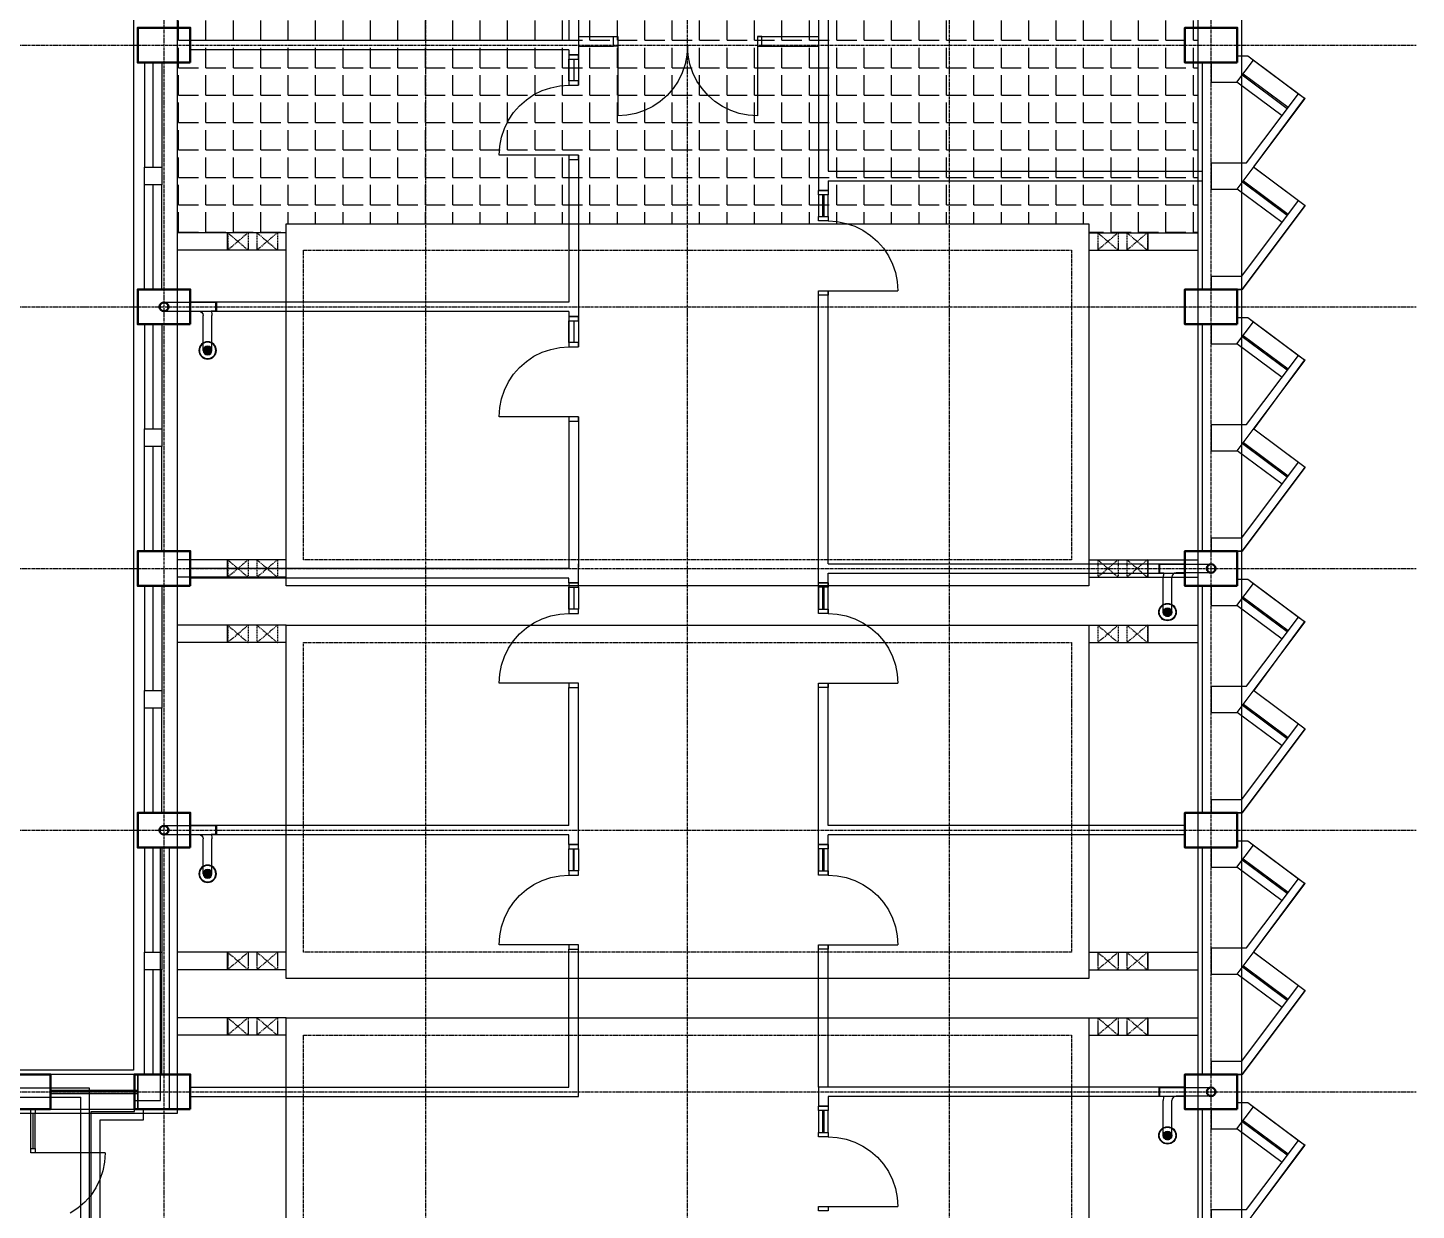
# Model space of a CAD drawing. Header units: millimetres. Extents: x -49883 to 71908, y -18440 to 67826.
# Drawn here: x 31906 to 47817, y 11418 to 24976 of the extents above; entities that cross this region are included whole.
import ezdxf

# ---------------------------------------------------------------- set-up
doc = ezdxf.new("R2010")
doc.units = ezdxf.units.MM
for name, pattern in [('PCENTRE', [50.8, 31.75, -6.35, 6.35, -6.35]), ('PCENTRE2', [28.575, 19.05, -3.175, 3.175, -3.175]), ('PDASHED', [19.05, 12.7, -6.35])]:
    doc.linetypes.add(name, pattern=pattern)
for name, color, linetype in [('Boundaries_and_building_grids', 140, 'PCENTRE2'), ('Fourth Floor - Hatch', 1, 'Continuous'), ('Fourth Floor - Roofs', 2, 'Continuous'), ('Fourth Floor - Structural Members', 5, 'Continuous'), ('Third Floor - Curtain Walls', 1, 'Continuous'), ('Third Floor - Doors Windows and Openings', 1, 'Continuous'), ('Third Floor - Structural Members', 5, 'Continuous'), ('Third Floor - Walls', 3, 'Continuous')]:
    doc.layers.add(name, color=color, linetype=linetype)

# ---------------------------------------------------------------- blocks, each defined once
blk = doc.blocks.new('OffSetFullbore')
at = {"layer": 'Fourth Floor - Roofs', "linetype": 'Continuous'}
h = blk.add_hatch(dxfattribs=at)
h.set_pattern_fill('lines', color=256, scale=6.25, style=0)
h.set_pattern_definition([(0, (-14818.7696, 134.024), (0, 6.25), [])])
h.paths.add_polyline_path([(-550, -500, -1), (-450, -500, -1)])
at = {"layer": 'Fourth Floor - Roofs', "linetype": 'Continuous', "lineweight": -3}
for p, q in [((-600, 50), (0, 50)), ((-600, 50), (-600, -50)), ((-590, 50), (-590, -50)), ((-600, -50), (-541, -50)), ((-550, -500), (-550, -100)), ((-450, -500), (-450, -100)), ((0, -50), (-400, -50))]:
    blk.add_line(p, q, dxfattribs=at)
at = {"layer": 'Fourth Floor - Roofs', "linetype": 'Continuous'}
for radius in [100, 93.8, 50, 50]:
    blk.add_circle((-500, -500), radius, dxfattribs=at)
at = {"layer": 'Fourth Floor - Roofs', "linetype": 'Continuous', "lineweight": -3}
for centre, radius, start, end in [((0, 0), 50, 270, 90), ((-400, -100), 150, 160.5288, 180), ((-400, -100), 50, 90, 180)]:
    blk.add_arc(centre, radius, start, end, dxfattribs=at)
blk = doc.blocks.new('Roof Light')
at = {"layer": 'Fourth Floor - Roofs', "color": 1, "linetype": 'Continuous', "lineweight": -3}
for p, q in [((-10450, 3850), (-11700, 3850)), ((-11125, 3850), (-11125, 3650)), ((-10450, 3850), (-1250, 3850)), ((-10450, -200), (-10450, 3850)), ((-1250, 3850), (-1250, -200)), ((-1250, 3850), (0, 3850)), ((-575, 3850), (-575, 3650)), ((-10450, 3650), (-11700, 3650)), ((-1250, 3650), (0, 3650)), ((-10450, 100), (-11700, 100)), ((-11125, 100), (-11125, -100)), ((-1250, 100), (0, 100)), ((-575, 100), (-575, -100)), ((-10450, -100), (-11700, -100)), ((-1250, -100), (0, -100)), ((-1250, -200), (-10450, -200))]:
    blk.add_line(p, q, dxfattribs=at)
at = {"layer": 'Fourth Floor - Roofs', "color": 1, "linetype": 'PDASHED', "lineweight": -3}
for p, q in [((-11120, 3850), (-11120, 3650)), ((-10885, 3850), (-11120, 3650)), ((-11120, 3850), (-10885, 3650)), ((-10885, 3850), (-10885, 3650)), ((-10550, 3850), (-10785, 3650)), ((-10785, 3850), (-10785, 3650)), ((-10785, 3850), (-10550, 3650)), ((-10550, 3850), (-10550, 3650)), ((-1150, 3850), (-915, 3650)), ((-1150, 3850), (-1150, 3650)), ((-915, 3850), (-1150, 3650)), ((-915, 3850), (-915, 3650)), ((-580, 3850), (-815, 3650)), ((-815, 3850), (-580, 3650)), ((-815, 3850), (-815, 3650)), ((-580, 3850), (-580, 3650)), ((-11120, 100), (-11120, -100)), ((-10885, 100), (-11120, -100)), ((-11120, 100), (-10885, -100)), ((-10885, 100), (-10885, -100)), ((-10550, 100), (-10785, -100)), ((-10785, 100), (-10785, -100)), ((-10785, 100), (-10550, -100)), ((-10550, 100), (-10550, -100)), ((-915, 100), (-1150, -100)), ((-1150, 100), (-1150, -100)), ((-1150, 100), (-915, -100)), ((-915, 100), (-915, -100)), ((-815, 100), (-815, -100)), ((-815, 100), (-580, -100)), ((-580, 100), (-815, -100)), ((-580, 100), (-580, -100))]:
    blk.add_line(p, q, dxfattribs=at)
at = {"layer": 'Fourth Floor - Roofs', "color": 1, "linetype": 'PCENTRE', "lineweight": -3}
for p, q in [((-10250, 100), (-10250, 3650)), ((-10250, 3650), (-1450, 3650)), ((-1450, 3650), (-1450, 100)), ((-1450, 100), (-10250, 100))]:
    blk.add_line(p, q, dxfattribs=at)
blk = doc.blocks.new('Roof Light(1)')
at = {"layer": 'Fourth Floor - Roofs', "color": 1, "linetype": 'Continuous', "lineweight": -3}
for p, q in [((-10450, 3850), (-11700, 3850)), ((-11125, 3850), (-11125, 3650)), ((-10450, 3950), (-1250, 3950)), ((-10450, -200), (-10450, 3950)), ((-1250, 3950), (-1250, -200)), ((-1250, 3850), (0, 3850)), ((-575, 3850), (-575, 3650)), ((-10450, 3650), (-11700, 3650)), ((-1250, 3650), (0, 3650)), ((-10450, 100), (-11700, 100)), ((-11125, 100), (-11125, -100)), ((-1250, 100), (0, 100)), ((-575, 100), (-575, -100)), ((-10450, -100), (-11700, -100)), ((-1250, -100), (0, -100)), ((-1250, -200), (-10450, -200))]:
    blk.add_line(p, q, dxfattribs=at)
at = {"layer": 'Fourth Floor - Roofs', "color": 1, "linetype": 'PDASHED', "lineweight": -3}
for p, q in [((-11120, 3850), (-11120, 3650)), ((-11120, 3850), (-10885, 3650)), ((-10885, 3850), (-11120, 3650)), ((-10885, 3850), (-10885, 3650)), ((-10785, 3850), (-10785, 3650)), ((-10785, 3850), (-10550, 3650)), ((-10550, 3850), (-10785, 3650)), ((-10550, 3850), (-10550, 3650)), ((-1150, 3850), (-1150, 3650)), ((-1150, 3850), (-915, 3650)), ((-915, 3850), (-1150, 3650)), ((-915, 3850), (-915, 3650)), ((-815, 3850), (-815, 3650)), ((-815, 3850), (-580, 3650)), ((-580, 3850), (-815, 3650)), ((-580, 3850), (-580, 3650)), ((-10885, 100), (-11120, -100)), ((-11120, 100), (-10885, -100)), ((-11120, 100), (-11120, -100)), ((-10885, 100), (-10885, -100)), ((-10785, 100), (-10785, -100)), ((-10550, 100), (-10785, -100)), ((-10785, 100), (-10550, -100)), ((-10550, 100), (-10550, -100)), ((-1150, 100), (-915, -100)), ((-1150, 100), (-1150, -100)), ((-915, 100), (-1150, -100)), ((-915, 100), (-915, -100)), ((-580, 100), (-815, -100)), ((-815, 100), (-815, -100)), ((-815, 100), (-580, -100)), ((-580, 100), (-580, -100))]:
    blk.add_line(p, q, dxfattribs=at)
at = {"layer": 'Fourth Floor - Roofs', "color": 1, "linetype": 'PCENTRE', "lineweight": -3}
for p, q in [((-10250, 100), (-10250, 3650)), ((-10250, 3650), (-1450, 3650)), ((-1450, 3650), (-1450, 100)), ((-1450, 100), (-10250, 100))]:
    blk.add_line(p, q, dxfattribs=at)

msp = doc.modelspace()

# ---------------------------------------------------------------- hatches: boundary and pattern name
at = {"layer": 'Fourth Floor - Hatch', "linetype": 'Continuous'}
h = msp.add_hatch(dxfattribs=at)
h.set_pattern_fill('ANGLE', color=61, scale=45, style=0)
h.set_pattern_definition([(0, (0, 0), (0, 314.325), [228.6, -85.725]), (90, (0, 0), (-314.325, 2e-14), [228.6, -85.725])])
h.paths.add_polyline_path([(33617, 36766), (45317, 36766), (45317, 22626), (44067, 22626), (44067, 22726), (34867, 22726), (34867, 22626), (33617, 22626)])

# ---------------------------------------------------------------- linework, layer by layer
at = {"layer": 'Boundaries_and_building_grids', "color": 140, "linetype": 'PCENTRE', "lineweight": -3}
for p, q in [((33467, -6274), (33467, 67826)), ((36467, -6274), (36467, 67826)), ((39467, -6274), (39467, 67826)), ((42467, -6274), (42467, 67826)), ((45467, -6274), (45467, 67826)), ((-49883, 24776), (47817, 24776)), ((-49883, 21776), (47817, 21776)), ((-49883, 18776), (47817, 18776)), ((-49883, 15776), (47817, 15776)), ((-49883, 12776), (47817, 12776))]:
    msp.add_line(p, q, dxfattribs=at)
at = {"layer": 'Fourth Floor - Roofs', "color": 3, "linetype": 'Continuous'}
for p, q in [((45817, -4124, 13800), (45817, 65676, 13800)), ((33117, 36526, 13800), (33117, 13026, 13800)), ((33117, 13026, 13800), (30452, 13026, 13800))]:
    msp.add_line(p, q, dxfattribs=at)
at = {"layer": 'Fourth Floor - Roofs', "color": 3, "linetype": 'Continuous', "lineweight": -3}
for p, q in [((45317, -3624, 13800), (45317, 65176, 13800)), ((33617, 37026, 13800), (33617, 12526, 13800)), ((33617, 12526, 13800), (29952, 12526, 13800))]:
    msp.add_line(p, q, dxfattribs=at)
at = {"layer": 'Fourth Floor - Roofs', "color": 1, "linetype": 'Continuous', "lineweight": -3}
for p, q in [((33427, 12676, 13800), (33427, 15576, 13800)), ((33527, 15576, 13800), (33527, 12576, 13800)), ((32612, 12816, 13800), (30242, 12816, 13800)), ((32612, 9981, 13800), (32612, 12816, 13800)), ((30142, 12716, 13800), (32512, 12716, 13800)), ((32512, 9881, 13800), (32512, 12716, 13800)), ((33127, 12551, 13800), (33127, 12676, 13800)), ((33127, 12676, 13800), (33427, 12676, 13800)), ((33527, 12576, 13800), (33227, 12576, 13800)), ((33227, 12576, 13800), (33227, 12451, 13800)), ((32632, 10001, 13800), (32632, 12551, 13800)), ((32632, 12551, 13800), (33127, 12551, 13800)), ((33227, 12451, 13800), (32732, 12451, 13800)), ((32732, 12451, 13800), (32732, 10101, 13800))]:
    msp.add_line(p, q, dxfattribs=at)
at = {"layer": 'Fourth Floor - Roofs', "color": 1, "linetype": 'Continuous', "lineweight": -3, "elevation": 13800}
for points in [[(45767, 24976), (45767, 24653), (45887, 24653), (46538, 24167), (45951, 23381), (46543, 22939), (45823, 21976), (45767, 21976), (45767, 21653), (45887, 21653), (46538, 21167), (45956, 20378), (46543, 19939), (45823, 18976), (45767, 18976), (45767, 18653), (45887, 18653), (46538, 18167), (45956, 17378), (46543, 16939), (45823, 15976), (45767, 15976)], [(45767, 15653), (45887, 15653), (46538, 15167), (45951, 14381), (46543, 13939), (45823, 12976), (45767, 12976), (45767, 12653), (45887, 12653), (46538, 12167), (45951, 11381)]]:
    msp.add_lwpolyline(points, dxfattribs=at)
at = {"layer": 'Fourth Floor - Structural Members', "color": 8, "linetype": 'Continuous', "lineweight": 50, "elevation": 13800}
for points in [[(33767, 24576), (33767, 24976), (33167, 24976), (33167, 24576), (33767, 24576)], [(45767, 24576), (45767, 24976), (45167, 24976), (45167, 24576), (45767, 24576)], [(33767, 21576), (33767, 21976), (33167, 21976), (33167, 21576), (33767, 21576)], [(45767, 21576), (45767, 21976), (45167, 21976), (45167, 21576), (45767, 21576)], [(33767, 18576), (33767, 18976), (33167, 18976), (33167, 18576), (33767, 18576)], [(45767, 18576), (45767, 18976), (45167, 18976), (45167, 18576), (45767, 18576)], [(33767, 15576), (33767, 15976), (33167, 15976), (33167, 15576), (33767, 15576)], [(45767, 15576), (45767, 15976), (45167, 15976), (45167, 15576), (45767, 15576)], [(33767, 12576), (33767, 12976), (33127, 12976), (33127, 12576), (33767, 12576)], [(45767, 12576), (45767, 12976), (45167, 12976), (45167, 12576), (45767, 12576)]]:
    msp.add_lwpolyline(points, dxfattribs=at)
msp.add_lwpolyline([(32167, 12576), (32167, 12976), (31767, 12976), (31767, 12576)], close=True, dxfattribs=at)
at = {"layer": 'Fourth Floor - Structural Members', "color": 8, "linetype": 'Continuous', "lineweight": 50}
for centre in [(33467, 21776, 13800), (45467, 18776, 13800), (33467, 15776, 13800), (45467, 12776, 13800)]:
    msp.add_circle(centre, 50, dxfattribs=at)
at = {"layer": 'Third Floor - Curtain Walls', "color": 3, "linetype": 'Continuous'}
for p, q in [((45467, 24576, 10350), (45467, 24353, 10350)), ((45763, 24353, 10350), (45951, 24605, 10350)), ((45767, 24653, 10350), (45887, 24653, 10350)), ((45887, 24653, 10350), (45951, 24605, 10350)), ((45467, 24353, 10350), (45763, 24353, 10350)), ((45874, 23426, 10350), (46467, 24219, 10350)), ((46467, 24219, 10350), (46543, 24163, 10350)), ((45767, 23126, 10350), (46543, 24163, 10350)), ((45467, 23426, 10350), (45874, 23426, 10350)), ((45467, 23426, 10350), (45467, 23126, 10350)), ((45467, 23126, 10350), (45767, 23126, 10350)), ((45817, 22126, 10350), (46467, 22995, 10350)), ((45823, 21976, 10350), (46543, 22939, 10350)), ((46467, 22995, 10350), (46543, 22939, 10350)), ((45467, 22126, 10350), (45817, 22126, 10350)), ((45467, 22126, 10350), (45467, 21976, 10350)), ((45367, 21976, 10350), (45823, 21976, 10350)), ((45767, 21653, 10350), (45887, 21653, 10350)), ((45887, 21653, 10350), (45951, 21605, 10350)), ((45467, 21576, 10350), (45467, 21353, 10350)), ((45763, 21353, 10350), (45951, 21605, 10350)), ((45467, 21353, 10350), (45763, 21353, 10350)), ((45767, 20126, 10350), (46543, 21163, 10350)), ((45874, 20426, 10350), (46467, 21219, 10350)), ((46467, 21219, 10350), (46543, 21163, 10350)), ((45467, 20426, 10350), (45874, 20426, 10350)), ((45467, 20426, 10350), (45467, 20126, 10350)), ((45467, 20126, 10350), (45767, 20126, 10350)), ((45817, 19126, 10350), (46467, 19995, 10350)), ((45823, 18976, 10350), (46543, 19939, 10350)), ((46467, 19995, 10350), (46543, 19939, 10350)), ((45467, 19126, 10350), (45467, 18976, 10350)), ((45467, 19126, 10350), (45817, 19126, 10350)), ((45367, 18976, 10350), (45823, 18976, 10350)), ((45767, 18653, 10350), (45887, 18653, 10350)), ((45887, 18653, 10350), (45951, 18605, 10350)), ((45467, 18576, 10350), (45467, 18353, 10350)), ((45763, 18353, 10350), (45951, 18605, 10350)), ((45467, 18353, 10350), (45763, 18353, 10350)), ((45767, 17126, 10350), (46543, 18163, 10350)), ((45874, 17426, 10350), (46467, 18219, 10350)), ((46467, 18219, 10350), (46543, 18163, 10350)), ((45467, 17426, 10350), (45874, 17426, 10350)), ((45467, 17426, 10350), (45467, 17126, 10350)), ((45467, 17126, 10350), (45767, 17126, 10350)), ((45817, 16126, 10350), (46467, 16995, 10350)), ((45823, 15976, 10350), (46543, 16939, 10350)), ((46467, 16995, 10350), (46543, 16939, 10350)), ((45467, 16126, 10350), (45817, 16126, 10350)), ((45467, 16126, 10350), (45467, 15976, 10350)), ((45367, 15976, 10350), (45823, 15976, 10350)), ((45763, 15353, 10350), (45951, 15605, 10350)), ((45767, 15653, 10350), (45887, 15653, 10350)), ((45887, 15653, 10350), (45951, 15605, 10350)), ((45467, 15576, 10350), (45467, 15353, 10350)), ((45467, 15353, 10350), (45763, 15353, 10350)), ((45767, 14126, 10350), (46543, 15163, 10350)), ((45874, 14426, 10350), (46467, 15219, 10350)), ((46467, 15219, 10350), (46543, 15163, 10350)), ((45467, 14426, 10350), (45874, 14426, 10350)), ((45467, 14426, 10350), (45467, 14126, 10350)), ((45467, 14126, 10350), (45767, 14126, 10350)), ((45817, 13126, 10350), (46467, 13995, 10350)), ((45823, 12976, 10350), (46543, 13939, 10350)), ((46467, 13995, 10350), (46543, 13939, 10350)), ((45467, 13126, 10350), (45817, 13126, 10350)), ((45467, 13126, 10350), (45467, 12976, 10350)), ((45367, 12976, 10350), (45823, 12976, 10350)), ((45467, 12576, 10350), (45467, 12353, 10350)), ((45763, 12353, 10350), (45951, 12605, 10350)), ((45767, 12653, 10350), (45887, 12653, 10350)), ((45887, 12653, 10350), (45951, 12605, 10350)), ((45467, 12353, 10350), (45763, 12353, 10350)), ((45767, 11126, 10350), (46543, 12163, 10350)), ((45874, 11426, 10350), (46467, 12219, 10350)), ((46467, 12219, 10350), (46543, 12163, 10350)), ((45467, 11426, 10350), (45874, 11426, 10350)), ((45467, 11426, 10350), (45467, 11126, 10350))]:
    msp.add_line(p, q, dxfattribs=at)
at = {"layer": 'Third Floor - Curtain Walls', "color": 3, "linetype": 'Continuous', "elevation": 10350}
for points in [[(45367, 21976), (45367, 24576), (45767, 24576), (45767, 24653)], [(33442, 23176), (33242, 23176), (33242, 23376), (33442, 23376), (33442, 23176)], [(45367, 18976), (45367, 21576), (45767, 21576), (45767, 21653)], [(33442, 20176), (33242, 20176), (33242, 20376), (33442, 20376), (33442, 20176)], [(45367, 15976), (45367, 18576), (45767, 18576), (45767, 18653)], [(33442, 17176), (33242, 17176), (33242, 17376), (33442, 17376), (33442, 17176)], [(45367, 12976), (45367, 15576), (45767, 15576), (45767, 15653)], [(33442, 14176), (33242, 14176), (33242, 14376), (33442, 14376), (33442, 14176)], [(45367, 9976), (45367, 12576), (45767, 12576), (45767, 12653)]]:
    msp.add_lwpolyline(points, dxfattribs=at)
at = {"layer": 'Third Floor - Doors Windows and Openings', "linetype": 'Continuous'}
for p, q in [((38667, 24765, 10350), (38667, 23965, 10350)), ((40267, 24765, 10350), (40267, 23965, 10350)), ((38107, 24616, 10350), (38107, 24366, 10350)), ((38107, 24366, 10350), (38107, 24616, 10350)), ((38167, 24366, 10350), (38167, 24616, 10350)), ((38217, 24616, 10350), (38217, 24366, 10350)), ((38107, 23516, 10350), (37307, 23516, 10350)), ((40967, 23061, 10350), (40967, 22811, 10350)), ((41017, 22811, 10350), (41017, 23061, 10350)), ((41027, 23061, 10350), (41027, 22811, 10350)), ((41077, 22811, 10350), (41077, 23061, 10350)), ((41077, 21961, 10350), (41877, 21961, 10350)), ((38107, 21616, 10350), (38107, 21366, 10350)), ((38107, 21366, 10350), (38107, 21616, 10350)), ((38167, 21366, 10350), (38167, 21616, 10350)), ((38217, 21616, 10350), (38217, 21366, 10350)), ((38107, 20516, 10350), (37307, 20516, 10350)), ((38107, 18561, 10350), (38107, 18311, 10350)), ((38107, 18311, 10350), (38107, 18561, 10350)), ((38167, 18311, 10350), (38167, 18561, 10350)), ((38217, 18561, 10350), (38217, 18311, 10350)), ((40967, 18561, 10350), (40967, 18311, 10350)), ((41017, 18311, 10350), (41017, 18561, 10350)), ((41027, 18561, 10350), (41027, 18311, 10350)), ((41077, 18311, 10350), (41077, 18561, 10350)), ((38107, 17461, 10350), (37307, 17461, 10350)), ((41077, 17461, 10350), (41877, 17461, 10350)), ((38107, 15311, 10350), (38107, 15561, 10350)), ((38157, 15561, 10350), (38157, 15311, 10350)), ((38167, 15311, 10350), (38167, 15561, 10350)), ((38217, 15561, 10350), (38217, 15311, 10350)), ((40967, 15561, 10350), (40967, 15311, 10350)), ((41017, 15311, 10350), (41017, 15561, 10350)), ((41027, 15561, 10350), (41027, 15311, 10350)), ((41077, 15311, 10350), (41077, 15561, 10350)), ((38107, 14461, 10350), (37307, 14461, 10350)), ((41077, 14461, 10350), (41877, 14461, 10350)), ((31942, 12126, 10350), (31942, 12526, 10350)), ((31967, 12126, 10350), (31967, 12526, 10350)), ((31992, 12126, 10350), (31992, 12526, 10350)), ((40967, 12561, 10350), (40967, 12311, 10350)), ((41017, 12311, 10350), (41017, 12561, 10350)), ((41027, 12561, 10350), (41027, 12311, 10350)), ((41077, 12311, 10350), (41077, 12561, 10350)), ((32792, 12076, 10350), (31992, 12076, 10350)), ((41077, 11461, 10350), (41877, 11461, 10350))]:
    msp.add_line(p, q, dxfattribs=at)
at = {"layer": 'Third Floor - Doors Windows and Openings'}
for p, q in [((39467, 24765, 10350), (39460, 24660, 10350)), ((39474, 24660, 10350), (39467, 24765, 10350)), ((39440, 24558, 10350), (39406, 24459, 10350)), ((39460, 24660, 10350), (39440, 24558, 10350)), ((39494, 24558, 10350), (39474, 24660, 10350)), ((39528, 24459, 10350), (39494, 24558, 10350)), ((39360, 24365, 10350), (39302, 24278, 10350)), ((39406, 24459, 10350), (39360, 24365, 10350)), ((39574, 24365, 10350), (39528, 24459, 10350)), ((39633, 24278, 10350), (39574, 24365, 10350)), ((37620, 24150, 10350), (37707, 24209, 10350)), ((37707, 24209, 10350), (37801, 24255, 10350)), ((37801, 24255, 10350), (37900, 24288, 10350)), ((37900, 24288, 10350), (38003, 24309, 10350)), ((38003, 24309, 10350), (38107, 24316, 10350)), ((39233, 24199, 10350), (39154, 24130, 10350)), ((39302, 24278, 10350), (39233, 24199, 10350)), ((39702, 24199, 10350), (39633, 24278, 10350)), ((39780, 24130, 10350), (39702, 24199, 10350)), ((37473, 24003, 10350), (37542, 24081, 10350)), ((37542, 24081, 10350), (37620, 24150, 10350)), ((39067, 24072, 10350), (38973, 24026, 10350)), ((39154, 24130, 10350), (39067, 24072, 10350)), ((39867, 24072, 10350), (39780, 24130, 10350)), ((39961, 24026, 10350), (39867, 24072, 10350)), ((37368, 23822, 10350), (37414, 23916, 10350)), ((37414, 23916, 10350), (37473, 24003, 10350)), ((38772, 23972, 10350), (38667, 23965, 10350)), ((38874, 23992, 10350), (38772, 23972, 10350)), ((38973, 24026, 10350), (38874, 23992, 10350)), ((40060, 23992, 10350), (39961, 24026, 10350)), ((40163, 23972, 10350), (40060, 23992, 10350)), ((40267, 23965, 10350), (40163, 23972, 10350)), ((37314, 23620, 10350), (37334, 23723, 10350)), ((37334, 23723, 10350), (37368, 23822, 10350)), ((37307, 23516, 10350), (37314, 23620, 10350)), ((41077, 22761, 10350), (41182, 22754, 10350)), ((41182, 22754, 10350), (41284, 22733, 10350)), ((41284, 22733, 10350), (41383, 22700, 10350)), ((41383, 22700, 10350), (41477, 22654, 10350)), ((41477, 22654, 10350), (41564, 22595, 10350)), ((41564, 22595, 10350), (41643, 22526, 10350)), ((41643, 22526, 10350), (41712, 22448, 10350)), ((41712, 22448, 10350), (41770, 22361, 10350)), ((41770, 22361, 10350), (41816, 22267, 10350)), ((41816, 22267, 10350), (41850, 22168, 10350)), ((41850, 22168, 10350), (41870, 22065, 10350)), ((41870, 22065, 10350), (41877, 21961, 10350)), ((37620, 21150, 10350), (37707, 21209, 10350)), ((37707, 21209, 10350), (37801, 21255, 10350)), ((37801, 21255, 10350), (37900, 21288, 10350)), ((37900, 21288, 10350), (38003, 21309, 10350)), ((38003, 21309, 10350), (38107, 21316, 10350)), ((37473, 21003, 10350), (37542, 21081, 10350)), ((37542, 21081, 10350), (37620, 21150, 10350)), ((37368, 20822, 10350), (37414, 20916, 10350)), ((37414, 20916, 10350), (37473, 21003, 10350)), ((37314, 20620, 10350), (37334, 20723, 10350)), ((37334, 20723, 10350), (37368, 20822, 10350)), ((37307, 20516, 10350), (37314, 20620, 10350)), ((37620, 18095, 10350), (37707, 18154, 10350)), ((37707, 18154, 10350), (37801, 18200, 10350)), ((37801, 18200, 10350), (37900, 18233, 10350)), ((37900, 18233, 10350), (38003, 18254, 10350)), ((38003, 18254, 10350), (38107, 18261, 10350)), ((41077, 18261, 10350), (41182, 18254, 10350)), ((41182, 18254, 10350), (41284, 18233, 10350)), ((41284, 18233, 10350), (41383, 18200, 10350)), ((41383, 18200, 10350), (41477, 18154, 10350)), ((41477, 18154, 10350), (41564, 18095, 10350)), ((37473, 17948, 10350), (37542, 18026, 10350)), ((37542, 18026, 10350), (37620, 18095, 10350)), ((41564, 18095, 10350), (41643, 18026, 10350)), ((41643, 18026, 10350), (41712, 17948, 10350)), ((37368, 17767, 10350), (37414, 17861, 10350)), ((37414, 17861, 10350), (37473, 17948, 10350)), ((41712, 17948, 10350), (41770, 17861, 10350)), ((41770, 17861, 10350), (41816, 17767, 10350)), ((37314, 17565, 10350), (37334, 17668, 10350)), ((37334, 17668, 10350), (37368, 17767, 10350)), ((41816, 17767, 10350), (41850, 17668, 10350)), ((41850, 17668, 10350), (41870, 17565, 10350)), ((37307, 17461, 10350), (37314, 17565, 10350)), ((41870, 17565, 10350), (41877, 17461, 10350)), ((37620, 15095, 10350), (37707, 15154, 10350)), ((37707, 15154, 10350), (37801, 15200, 10350)), ((37801, 15200, 10350), (37900, 15233, 10350)), ((37900, 15233, 10350), (38003, 15254, 10350)), ((38003, 15254, 10350), (38107, 15261, 10350)), ((41077, 15261, 10350), (41182, 15254, 10350)), ((41182, 15254, 10350), (41284, 15233, 10350)), ((41284, 15233, 10350), (41383, 15200, 10350)), ((41383, 15200, 10350), (41477, 15154, 10350)), ((41477, 15154, 10350), (41564, 15095, 10350)), ((37473, 14948, 10350), (37542, 15026, 10350)), ((37542, 15026, 10350), (37620, 15095, 10350)), ((41564, 15095, 10350), (41643, 15026, 10350)), ((41643, 15026, 10350), (41712, 14948, 10350)), ((37368, 14767, 10350), (37414, 14861, 10350)), ((37414, 14861, 10350), (37473, 14948, 10350)), ((41712, 14948, 10350), (41770, 14861, 10350)), ((41770, 14861, 10350), (41816, 14767, 10350)), ((37314, 14565, 10350), (37334, 14668, 10350)), ((37334, 14668, 10350), (37368, 14767, 10350)), ((41816, 14767, 10350), (41850, 14668, 10350)), ((41850, 14668, 10350), (41870, 14565, 10350)), ((37307, 14461, 10350), (37314, 14565, 10350)), ((41870, 14565, 10350), (41877, 14461, 10350)), ((41077, 12261, 10350), (41182, 12254, 10350)), ((41182, 12254, 10350), (41284, 12233, 10350)), ((41284, 12233, 10350), (41383, 12200, 10350)), ((41383, 12200, 10350), (41477, 12154, 10350)), ((41477, 12154, 10350), (41564, 12095, 10350)), ((41564, 12095, 10350), (41643, 12026, 10350)), ((32785, 11971, 10350), (32765, 11869, 10350)), ((32792, 12076, 10350), (32785, 11971, 10350)), ((41643, 12026, 10350), (41712, 11948, 10350)), ((41712, 11948, 10350), (41770, 11861, 10350)), ((32765, 11869, 10350), (32731, 11770, 10350)), ((41770, 11861, 10350), (41816, 11767, 10350)), ((32685, 11676, 10350), (32627, 11589, 10350)), ((32731, 11770, 10350), (32685, 11676, 10350)), ((41816, 11767, 10350), (41850, 11668, 10350)), ((41850, 11668, 10350), (41870, 11565, 10350)), ((32558, 11510, 10350), (32479, 11441, 10350)), ((32627, 11589, 10350), (32558, 11510, 10350)), ((41870, 11565, 10350), (41877, 11461, 10350)), ((32479, 11441, 10350), (32392, 11383, 10350))]:
    msp.add_line(p, q, dxfattribs=at)
at = {"layer": 'Third Floor - Doors Windows and Openings', "color": 1, "linetype": 'Continuous'}
for p, q in [((33442, 24576, 10350), (33242, 24576, 10350)), ((33242, 24576, 10350), (33242, 23376, 10350)), ((33342, 23376, 10350), (33342, 24576, 10350)), ((33442, 24576, 10350), (33442, 23376, 10350)), ((45951, 24605, 10350), (46467, 24219, 10350)), ((46279, 23967, 10350), (45763, 24353, 10350)), ((46339, 24048, 10350), (45823, 24433, 10350)), ((45835, 24449, 10350), (46351, 24064, 10350)), ((45956, 23378, 10350), (46467, 22995, 10350)), ((33242, 21976, 10350), (33242, 23176, 10350)), ((33342, 21976, 10350), (33342, 23176, 10350)), ((33442, 21976, 10350), (33442, 23176, 10350)), ((46279, 22743, 10350), (45767, 23126, 10350)), ((46339, 22823, 10350), (45827, 23206, 10350)), ((45839, 23222, 10350), (46351, 22839, 10350)), ((33242, 21976, 10350), (33442, 21976, 10350)), ((33442, 21576, 10350), (33242, 21576, 10350)), ((33242, 21576, 10350), (33242, 20376, 10350)), ((33342, 20376, 10350), (33342, 21576, 10350)), ((33442, 21576, 10350), (33442, 20376, 10350)), ((45951, 21605, 10350), (46467, 21219, 10350)), ((46279, 20967, 10350), (45763, 21353, 10350)), ((46339, 21048, 10350), (45823, 21433, 10350)), ((45835, 21449, 10350), (46351, 21064, 10350)), ((45956, 20378, 10350), (46467, 19995, 10350)), ((45839, 20222, 10350), (46351, 19839, 10350)), ((33242, 18976, 10350), (33242, 20176, 10350)), ((33342, 18976, 10350), (33342, 20176, 10350)), ((33442, 18976, 10350), (33442, 20176, 10350)), ((46279, 19743, 10350), (45767, 20126, 10350)), ((46339, 19823, 10350), (45827, 20206, 10350)), ((33242, 18976, 10350), (33442, 18976, 10350)), ((33242, 18576, 10350), (33242, 17376, 10350)), ((33442, 18576, 10350), (33242, 18576, 10350)), ((33342, 17376, 10350), (33342, 18576, 10350)), ((33442, 18576, 10350), (33442, 17376, 10350)), ((45951, 18605, 10350), (46467, 18219, 10350)), ((46279, 17967, 10350), (45763, 18353, 10350)), ((46339, 18048, 10350), (45823, 18433, 10350)), ((45835, 18449, 10350), (46351, 18064, 10350)), ((45956, 17378, 10350), (46467, 16995, 10350)), ((46339, 16823, 10350), (45827, 17206, 10350)), ((45839, 17222, 10350), (46351, 16839, 10350)), ((33242, 15976, 10350), (33242, 17176, 10350)), ((33342, 15976, 10350), (33342, 17176, 10350)), ((33442, 15976, 10350), (33442, 17176, 10350)), ((46279, 16743, 10350), (45767, 17126, 10350)), ((33242, 15976, 10350), (33442, 15976, 10350)), ((45951, 15605, 10350), (46467, 15219, 10350)), ((33442, 15576, 10350), (33242, 15576, 10350)), ((33242, 15576, 10350), (33242, 14376, 10350)), ((33342, 14376, 10350), (33342, 15576, 10350)), ((33442, 15576, 10350), (33442, 14376, 10350)), ((45835, 15449, 10350), (46351, 15064, 10350)), ((46279, 14967, 10350), (45763, 15353, 10350)), ((46339, 15048, 10350), (45823, 15433, 10350)), ((45956, 14378, 10350), (46467, 13995, 10350)), ((33242, 12976, 10350), (33242, 14176, 10350)), ((33342, 12976, 10350), (33342, 14176, 10350)), ((33442, 12976, 10350), (33442, 14176, 10350)), ((46339, 13823, 10350), (45827, 14206, 10350)), ((45839, 14222, 10350), (46351, 13839, 10350)), ((46279, 13743, 10350), (45767, 14126, 10350)), ((45467, 13126, 10350), (45817, 13126, 10350)), ((33242, 12976, 10350), (33442, 12976, 10350)), ((32167, 12796, 10350), (33167, 12796, 10350)), ((33167, 12776, 10350), (32167, 12776, 10350)), ((32167, 12756, 10350), (33167, 12756, 10350)), ((45951, 12605, 10350), (46467, 12219, 10350)), ((46339, 12048, 10350), (45823, 12433, 10350)), ((45835, 12449, 10350), (46351, 12064, 10350)), ((46279, 11967, 10350), (45763, 12353, 10350))]:
    msp.add_line(p, q, dxfattribs=at)
at = {"layer": 'Third Floor - Doors Windows and Openings', "linetype": 'Continuous', "elevation": 10350}
for points in [[(38617, 24765), (38617, 24875), (38667, 24875), (38667, 24765), (38617, 24765)], [(40317, 24765), (40317, 24875), (40267, 24875), (40267, 24765), (40317, 24765)], [(38107, 24616), (38217, 24616), (38217, 24666), (38107, 24666), (38107, 24616)], [(38107, 24316), (38217, 24316), (38217, 24366), (38107, 24366), (38107, 24316)], [(38107, 23466), (38217, 23466), (38217, 23516), (38107, 23516), (38107, 23466)], [(41077, 23061), (40967, 23061), (40967, 23111), (41077, 23111), (41077, 23061)], [(41077, 22761), (40967, 22761), (40967, 22811), (41077, 22811), (41077, 22761)], [(41077, 21911), (40967, 21911), (40967, 21961), (41077, 21961), (41077, 21911)], [(38107, 21616), (38217, 21616), (38217, 21666), (38107, 21666), (38107, 21616)], [(38107, 21316), (38217, 21316), (38217, 21366), (38107, 21366), (38107, 21316)], [(38107, 20466), (38217, 20466), (38217, 20516), (38107, 20516), (38107, 20466)], [(38107, 18561), (38217, 18561), (38217, 18611), (38107, 18611), (38107, 18561)], [(41077, 18561), (40967, 18561), (40967, 18611), (41077, 18611), (41077, 18561)], [(38107, 18261), (38217, 18261), (38217, 18311), (38107, 18311), (38107, 18261)], [(41077, 18261), (40967, 18261), (40967, 18311), (41077, 18311), (41077, 18261)], [(38107, 17411), (38217, 17411), (38217, 17461), (38107, 17461), (38107, 17411)], [(41077, 17411), (40967, 17411), (40967, 17461), (41077, 17461), (41077, 17411)], [(38107, 15561), (38217, 15561), (38217, 15611), (38107, 15611), (38107, 15561)], [(41077, 15561), (40967, 15561), (40967, 15611), (41077, 15611), (41077, 15561)], [(38107, 15261), (38217, 15261), (38217, 15311), (38107, 15311), (38107, 15261)], [(41077, 15261), (40967, 15261), (40967, 15311), (41077, 15311), (41077, 15261)], [(38107, 14411), (38217, 14411), (38217, 14461), (38107, 14461), (38107, 14411)], [(41077, 14411), (40967, 14411), (40967, 14461), (41077, 14461), (41077, 14411)], [(31942, 12526), (31942, 12576), (31992, 12576), (31992, 12526), (31942, 12526)], [(41077, 12561), (40967, 12561), (40967, 12611), (41077, 12611), (41077, 12561)], [(41077, 12261), (40967, 12261), (40967, 12311), (41077, 12311), (41077, 12261)], [(31942, 12076), (31942, 12126), (31992, 12126), (31992, 12076), (31942, 12076)], [(41077, 11411), (40967, 11411), (40967, 11461), (41077, 11461), (41077, 11411)]]:
    msp.add_lwpolyline(points, dxfattribs=at)
at = {"layer": 'Third Floor - Doors Windows and Openings', "color": 1, "linetype": 'Continuous', "elevation": 10350}
msp.add_lwpolyline([(32167, 12576), (33167, 12576), (33167, 12976), (32167, 12976), (32167, 12576)], dxfattribs=at)
at = {"layer": 'Third Floor - Structural Members', "color": 5, "linetype": 'Continuous', "elevation": 10350}
for points in [[(33767, 24576), (33767, 24976), (33167, 24976), (33167, 24576), (33767, 24576)], [(45767, 24576), (45767, 24976), (45167, 24976), (45167, 24576), (45767, 24576)], [(33767, 21576), (33767, 21976), (33167, 21976), (33167, 21576), (33767, 21576)], [(45767, 21576), (45767, 21976), (45167, 21976), (45167, 21576), (45767, 21576)], [(33767, 18576), (33767, 18976), (33167, 18976), (33167, 18576), (33767, 18576)], [(45767, 18576), (45767, 18976), (45167, 18976), (45167, 18576), (45767, 18576)], [(33767, 15576), (33767, 15976), (33167, 15976), (33167, 15576), (33767, 15576)], [(45767, 15576), (45767, 15976), (45167, 15976), (45167, 15576), (45767, 15576)], [(33767, 12576), (33767, 12976), (33167, 12976), (33167, 12576), (33767, 12576)], [(45767, 12576), (45767, 12976), (45167, 12976), (45167, 12576), (45767, 12576)]]:
    msp.add_lwpolyline(points, dxfattribs=at)
msp.add_lwpolyline([(32167, 12576), (32167, 12976), (31767, 12976), (31767, 12576)], close=True, dxfattribs=at)
at = {"layer": 'Third Floor - Structural Members', "color": 5, "linetype": 'Continuous', "lineweight": -3}
for centre in [(33467, 21776, 10350), (45467, 18776, 10350), (33467, 15776, 10350), (45467, 12776, 10350)]:
    msp.add_circle(centre, 50, dxfattribs=at)
at = {"layer": 'Third Floor - Walls', "color": 2, "linetype": 'Continuous'}
for p, q in [((40967, 26461, 10350), (40967, 23111, 10350)), ((41077, 26461, 10350), (41077, 23331, 10350)), ((38107, 25071, 10350), (38107, 24831, 10350)), ((38217, 25071, 10350), (38217, 24316, 10350)), ((38107, 24831, 10350), (33767, 24831, 10350)), ((38217, 24875, 10350), (38617, 24875, 10350)), ((40267, 24875, 10350), (40967, 24875, 10350)), ((38107, 24721, 10350), (33767, 24721, 10350)), ((38107, 24721, 10350), (38107, 24316, 10350)), ((38107, 24666, 10350), (38217, 24666, 10350)), ((38217, 24765, 10350), (38617, 24765, 10350)), ((40317, 24765, 10350), (40967, 24765, 10350)), ((38107, 23516, 10350), (38107, 21831, 10350)), ((38107, 23466, 10350), (38217, 23466, 10350)), ((38217, 23516, 10350), (38217, 21316, 10350)), ((41077, 23331, 10350), (45367, 23331, 10350)), ((41077, 23111, 10350), (40967, 23111, 10350)), ((41077, 23221, 10350), (45367, 23221, 10350)), ((41077, 23221, 10350), (41077, 23111, 10350)), ((40967, 18261, 10350), (40967, 21961, 10350)), ((41077, 18831, 10350), (41077, 21961, 10350)), ((38107, 21831, 10350), (33767, 21831, 10350)), ((41077, 21911, 10350), (40967, 21911, 10350)), ((38107, 21721, 10350), (33767, 21721, 10350)), ((38107, 21721, 10350), (38107, 21316, 10350)), ((38107, 21666, 10350), (38217, 21666, 10350)), ((38107, 20516, 10350), (38107, 18776, 10350)), ((38107, 20466, 10350), (38217, 20466, 10350)), ((38217, 20516, 10350), (38217, 18792, 10350)), ((33767, 18831, 10350), (33767, 18721, 10350)), ((38107, 18776, 10350), (33767, 18776, 10350)), ((38217, 18611, 10350), (38217, 18831, 10350)), ((41077, 18831, 10350), (45167, 18831, 10350)), ((45167, 18831, 10350), (45167, 18721, 10350)), ((38107, 18666, 10350), (33767, 18666, 10350)), ((38107, 18611, 10350), (38107, 18666, 10350)), ((41077, 18721, 10350), (45167, 18721, 10350)), ((41077, 18261, 10350), (41077, 18721, 10350)), ((38107, 18611, 10350), (38217, 18611, 10350)), ((41077, 18611, 10350), (40967, 18611, 10350)), ((38107, 17411, 10350), (38217, 17411, 10350)), ((38107, 15831, 10350), (38107, 17411, 10350)), ((38217, 15611, 10350), (38217, 17411, 10350)), ((40967, 15261, 10350), (40967, 17461, 10350)), ((41077, 17411, 10350), (40967, 17411, 10350)), ((41077, 15831, 10350), (41077, 17461, 10350)), ((33767, 15831, 10350), (33767, 15721, 10350)), ((38107, 15831, 10350), (33767, 15831, 10350)), ((45167, 15831, 10350), (41077, 15831, 10350)), ((38107, 15721, 10350), (33767, 15721, 10350)), ((38107, 15611, 10350), (38107, 15721, 10350)), ((38107, 15611, 10350), (38217, 15611, 10350)), ((41077, 15611, 10350), (40967, 15611, 10350)), ((41077, 15261, 10350), (41077, 15721, 10350)), ((45167, 15721, 10350), (41077, 15721, 10350)), ((38107, 12831, 10350), (38107, 14411, 10350)), ((38107, 14411, 10350), (38217, 14411, 10350)), ((38217, 12721, 10350), (38217, 14411, 10350)), ((40967, 12831, 10350), (40967, 14461, 10350)), ((41077, 14411, 10350), (40967, 14411, 10350)), ((41077, 12831, 10350), (41077, 14461, 10350)), ((33767, 12831, 10350), (38107, 12831, 10350)), ((33767, 12721, 10350), (33767, 12831, 10350)), ((40967, 12831, 10350), (40967, 12611, 10350)), ((45167, 12831, 10350), (40967, 12831, 10350)), ((45167, 12721, 10350), (45167, 12831, 10350)), ((33767, 12721, 10350), (38217, 12721, 10350)), ((41077, 12611, 10350), (40967, 12611, 10350)), ((45167, 12721, 10350), (41077, 12721, 10350)), ((41077, 12721, 10350), (41077, 12611, 10350))]:
    msp.add_line(p, q, dxfattribs=at)

# ---------------------------------------------------------------- block references
at = {"layer": 'Fourth Floor - Roofs', "color": 1, "linetype": 'PDASHED', "lineweight": -3}
for name, p in [('Roof Light(1)', (45317, 18776, 13800)), ('Roof Light', (45317, 14276, 13800)), ('Roof Light', (45317, 9776, 13800))]:
    msp.add_blockref(name, p, dxfattribs=at)
at = {"layer": 'Fourth Floor - Roofs', "color": 1, "linetype": 'Continuous', "lineweight": -3, "xscale": -1}
for p in [(33467, 21776, 13800), (33467, 15776, 13800)]:
    msp.add_blockref('OffSetFullbore', p, dxfattribs=at)
at = {"layer": 'Fourth Floor - Roofs', "color": 1, "linetype": 'Continuous', "lineweight": -3}
for p in [(45467, 18776, 13800), (45467, 12776, 13800)]:
    msp.add_blockref('OffSetFullbore', p, dxfattribs=at)

doc.saveas('drawing.dxf')
